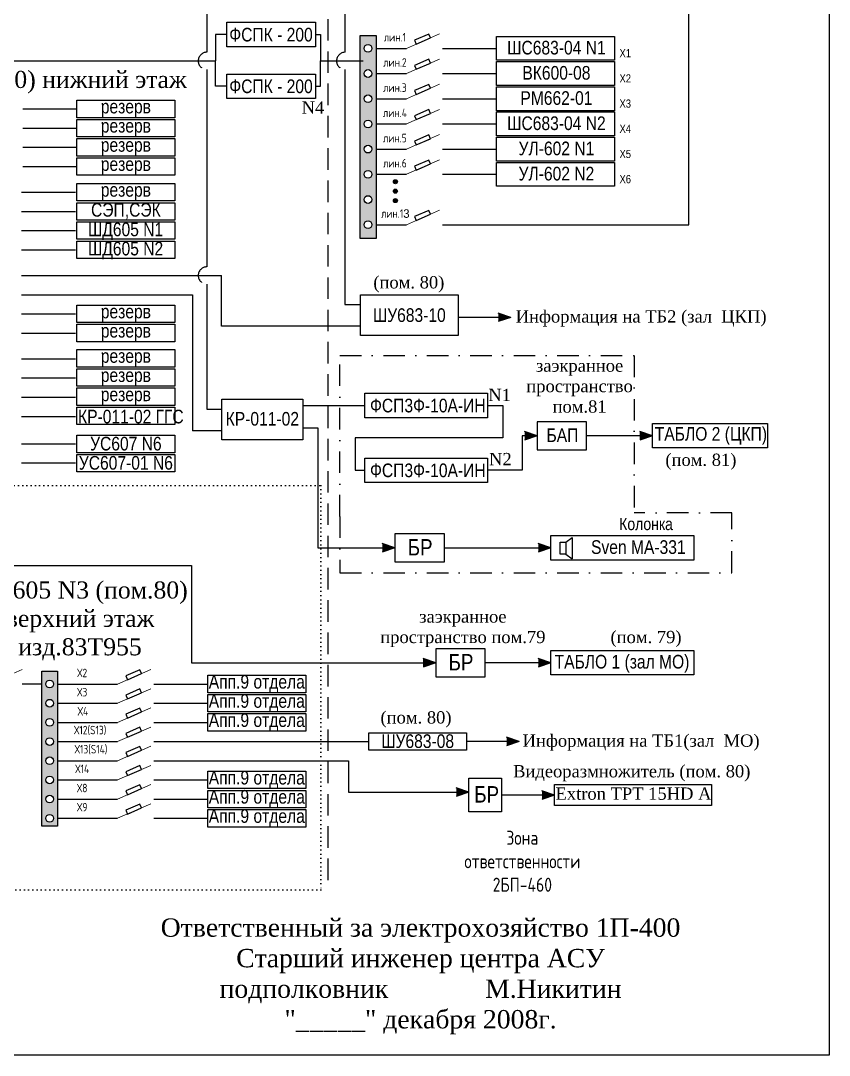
# Model space of a CAD drawing. Header units: millimetres. Extents: x 18 to 564, y 579 to 995.
# Drawn here: x 373 to 563.9, y 579.2 to 823.3 of the extents above; entities that cross this region are included whole.
import ezdxf

# ---------------------------------------------------------------- set-up
doc = ezdxf.new("R2010")
doc.units = ezdxf.units.MM
for name, pattern in [('ACAD_ISO07W100', [3, 0, -3]), ('DASHEDX2', [38.1, 25.4, -12.7]), ('штрихпунктирнаяX2', [50.8, 25.4, -12.7, 0, -12.7])]:
    doc.linetypes.add(name, pattern=pattern)

msp = doc.modelspace()

# ---------------------------------------------------------------- hatches: boundary and pattern name
h = msp.add_hatch(color=256)
h.paths.add_polyline_path([(453.13, 771.93), (456.88, 771.93), (456.88, 819.82), (453.13, 819.82)])
h.paths.add_polyline_path([(455.91, 775.2, -1), (454.09, 775.2, -1)], flags=16)
h.paths.add_polyline_path([(454.09, 781.14, -1), (455.91, 781.14, -1)], flags=16)
h.paths.add_polyline_path([(454.09, 787.09, -1), (455.91, 787.09, -1)], flags=16)
h.paths.add_polyline_path([(454.09, 793.04, -1), (455.91, 793.04, -1)], flags=16)
h.paths.add_polyline_path([(454.09, 798.98, -1), (455.91, 798.98, -1)], flags=16)
h.paths.add_polyline_path([(454.09, 804.93, -1), (455.91, 804.93, -1)], flags=16)
h.paths.add_polyline_path([(454.09, 810.88, -1), (455.91, 810.88, -1)], flags=16)
h.paths.add_polyline_path([(454.09, 816.82, -1), (455.91, 816.82, -1)], flags=16)
h = msp.add_hatch(color=256)
h.paths.add_polyline_path([(461.46, 785.82, 0.420569), (460.97, 785.34), (461.45, 785.34, -0.010825)])
h.paths.add_polyline_path([(461.45, 785.34), (460.97, 785.34, 0.420569), (461.46, 784.86, -0.010825)])
h.paths.add_polyline_path([(461.93, 785.34, 0.407887), (461.46, 785.82, 0.010825), (461.45, 785.34, 0.010825), (461.46, 784.86, 0.407887)])
h = msp.add_hatch(color=256)
h.paths.add_polyline_path([(461.45, 785.58, 0.420569), (461.21, 785.34), (461.45, 785.34, -0.010825)])
h.paths.add_polyline_path([(461.45, 785.34), (461.21, 785.34, 0.420569), (461.45, 785.1, -0.010825)])
h.paths.add_polyline_path([(461.69, 785.34, 0.407887), (461.45, 785.58, 0.010825), (461.45, 785.34, 0.010825), (461.45, 785.1, 0.407887)])
h = msp.add_hatch(color=256)
h.paths.add_polyline_path([(461.46, 783.6, 0.420569), (460.97, 783.12), (461.45, 783.12, -0.010825)])
h.paths.add_polyline_path([(461.45, 783.12), (460.97, 783.12, 0.420569), (461.46, 782.64, -0.010825)])
h.paths.add_polyline_path([(461.93, 783.12, 0.407887), (461.46, 783.6, 0.010825), (461.45, 783.12, 0.010825), (461.46, 782.64, 0.407887)])
h = msp.add_hatch(color=256)
h.paths.add_polyline_path([(461.46, 781.37, 0.420569), (460.97, 780.89), (461.45, 780.89, -0.010825)])
h.paths.add_polyline_path([(461.45, 780.89), (460.97, 780.89, 0.420569), (461.46, 780.41, -0.010825)])
h.paths.add_polyline_path([(461.93, 780.89, 0.407887), (461.46, 781.37, 0.010825), (461.45, 780.89, 0.010825), (461.46, 780.41, 0.407887)])
h = msp.add_hatch(color=256)
h.paths.add_polyline_path([(461.45, 783.36, 0.420569), (461.21, 783.12), (461.45, 783.12, -0.010825)])
h.paths.add_polyline_path([(461.45, 783.12), (461.21, 783.12, 0.420569), (461.45, 782.88, -0.010825)])
h.paths.add_polyline_path([(461.69, 783.12, 0.407887), (461.45, 783.36, 0.010825), (461.45, 783.12, 0.010825), (461.45, 782.88, 0.407887)])
h = msp.add_hatch(color=256)
h.paths.add_polyline_path([(461.45, 781.13, 0.420569), (461.21, 780.89), (461.45, 780.89, -0.010825)])
h.paths.add_polyline_path([(461.45, 780.89), (461.21, 780.89, 0.420569), (461.45, 780.65, -0.010825)])
h.paths.add_polyline_path([(461.69, 780.89, 0.407887), (461.45, 781.13, 0.010825), (461.45, 780.89, 0.010825), (461.45, 780.65, 0.407887)])
h = msp.add_hatch(color=256)
h.paths.add_polyline_path([(485.72, 754.36), (485.72, 753.34), (488.72, 753.34)])
h.paths.add_polyline_path([(488.72, 753.34), (485.72, 753.34), (485.72, 752.32)])
h = msp.add_hatch(color=256)
h.paths.add_polyline_path([(491.94, 726.42), (491.94, 725.4), (494.93, 725.4)])
h.paths.add_polyline_path([(494.93, 725.4), (491.94, 725.4), (491.94, 724.38)])
h = msp.add_hatch(color=256)
h.paths.add_polyline_path([(519.12, 726.42), (519.12, 725.4), (522.12, 725.4)])
h.paths.add_polyline_path([(522.12, 725.4), (519.12, 725.4), (519.12, 724.38)])
h = msp.add_hatch(color=256)
h.paths.add_polyline_path([(458.35, 699.96), (458.35, 698.94), (461.35, 698.94)])
h.paths.add_polyline_path([(461.35, 698.94), (458.35, 698.94), (458.35, 697.92)])
h = msp.add_hatch(color=256)
h.paths.add_polyline_path([(495.18, 699.96), (495.18, 698.94), (498.17, 698.94)])
h.paths.add_polyline_path([(498.17, 698.94), (495.18, 698.94), (495.18, 697.92)])
h = msp.add_hatch(color=256)
h.paths.add_polyline_path([(467.99, 672.84), (467.99, 671.82), (470.99, 671.82)])
h.paths.add_polyline_path([(470.99, 671.82), (467.99, 671.82), (467.99, 670.8)])
h = msp.add_hatch(color=256)
h.paths.add_polyline_path([(495.18, 672.84), (495.18, 671.82), (498.17, 671.82)])
h.paths.add_polyline_path([(498.17, 671.82), (495.18, 671.82), (495.18, 670.8)])
h = msp.add_hatch(color=256)
h.paths.add_polyline_path([(381.72, 669.8), (377.97, 669.8), (377.97, 633.25), (381.72, 633.25)])
h.paths.add_polyline_path([(380.76, 644.17, -1), (378.94, 644.17, -1)], flags=16)
h.paths.add_polyline_path([(378.94, 648.7, -1), (380.76, 648.7, -1)], flags=16)
h.paths.add_polyline_path([(380.76, 639.65, -1), (378.94, 639.65, -1)], flags=16)
h.paths.add_polyline_path([(378.94, 653.22, -1), (380.76, 653.22, -1)], flags=16)
h.paths.add_polyline_path([(380.76, 635.12, -1), (378.94, 635.12, -1)], flags=16)
h.paths.add_polyline_path([(378.94, 657.75, -1), (380.76, 657.75, -1)], flags=16)
h.paths.add_polyline_path([(378.94, 662.28, -1), (380.76, 662.28, -1)], flags=16)
h.paths.add_polyline_path([(378.94, 666.8, -1), (380.76, 666.8, -1)], flags=16)
h = msp.add_hatch(color=256)
h.paths.add_polyline_path([(487.69, 654.24), (487.69, 653.22), (490.69, 653.22)])
h.paths.add_polyline_path([(490.69, 653.22), (487.69, 653.22), (487.69, 652.2)])
h = msp.add_hatch(color=256)
h.paths.add_polyline_path([(475.82, 642.29), (475.82, 641.27), (478.81, 641.27)])
h.paths.add_polyline_path([(478.81, 641.27), (475.82, 641.27), (475.82, 640.25)])
h = msp.add_hatch(color=256)
h.paths.add_polyline_path([(496.04, 641.63), (496.04, 640.61), (499.03, 640.61)])
h.paths.add_polyline_path([(499.03, 640.61), (496.04, 640.61), (496.04, 639.59)])

# ---------------------------------------------------------------- linework, layer by layer
at = {"linetype": 'DASHEDX2', "ltscale": 0.2}
msp.add_line((445.53, 938.03), (445.53, 618.17), dxfattribs=at)
for p, q in [((449.55, 872), (449.55, 815.9)), ((416.96, 867.47), (416.96, 815.91)), ((530.72, 775.19), (530.72, 826.1)), ((421.65, 820.07), (418.99, 820.07)), ((418.99, 820.07), (418.99, 813.85)), ((442.59, 820.07), (443.75, 820.07)), ((443.75, 820.07), (443.75, 813.85)), ((456.88, 816.82), (464.05, 816.82)), ((472.6, 816.82), (485.34, 816.82)), ((306.4, 813.85), (418.99, 813.85)), ((418.99, 807.88), (418.99, 813.85)), ((443.75, 813.85), (453.84, 813.85)), ((443.75, 807.88), (443.75, 813.85)), ((416.96, 811.8), (416.96, 765.26)), ((449.55, 811.8), (449.55, 756.34)), ((456.88, 810.88), (464.05, 810.88)), ((472.6, 810.88), (485.34, 810.88)), ((421.65, 807.88), (418.99, 807.88)), ((442.59, 807.88), (443.75, 807.88)), ((456.88, 804.93), (464.05, 804.93)), ((472.6, 804.93), (485.34, 804.93)), ((373.55, 802.52), (386.29, 802.52)), ((456.88, 798.98), (464.05, 798.98)), ((472.6, 798.98), (485.34, 798.98)), ((373.55, 798), (386.29, 798)), ((373.55, 793.47), (386.29, 793.47)), ((456.88, 793.04), (464.05, 793.04)), ((472.6, 793.04), (485.34, 793.04)), ((373.55, 788.95), (386.29, 788.95)), ((456.88, 787.09), (464.05, 787.09)), ((472.6, 787.09), (485.34, 787.09)), ((373.19, 782.87), (385.93, 782.87)), ((373.19, 778.34), (385.93, 778.34)), ((456.88, 775.19), (464.05, 775.19)), ((472.6, 775.19), (530.72, 775.19)), ((373.19, 773.81), (385.93, 773.81)), ((373.19, 769.29), (385.93, 769.29)), ((373.19, 763.21), (420.45, 763.21)), ((420.45, 751.23), (420.45, 763.21)), ((416.96, 761.16), (416.96, 731.65)), ((373.19, 758.68), (413.55, 758.68)), ((413.55, 758.68), (413.55, 726.54)), ((449.55, 756.34), (453.18, 756.34)), ((373.19, 754.16), (385.93, 754.16)), ((488.72, 753.34), (476.28, 753.34)), ((488.72, 753.34), (485.72, 754.36)), ((488.72, 753.34), (485.72, 752.32)), ((373.19, 749.63), (385.93, 749.63)), ((453.18, 751.23), (420.45, 751.23)), ((373.19, 743.55), (385.93, 743.55)), ((373.19, 739.03), (385.93, 739.03)), ((373.19, 734.5), (385.93, 734.5)), ((439.61, 732.54), (454.25, 732.54)), ((483.18, 732.54), (486.85, 732.54)), ((486.85, 732.54), (486.85, 724.88)), ((416.96, 731.65), (420.48, 731.65)), ((373.19, 729.97), (385.93, 729.97)), ((420.48, 726.54), (413.55, 726.54)), ((439.61, 727.27), (443.11, 727.27)), ((443.11, 727.27), (443.11, 698.94)), ((494.93, 725.4), (491.38, 725.4)), ((491.38, 725.4), (491.38, 717.25)), ((494.93, 725.4), (491.94, 726.42)), ((494.93, 725.4), (491.94, 724.38)), ((522.12, 725.4), (506.59, 725.4)), ((522.12, 725.4), (519.12, 726.42)), ((522.12, 725.4), (519.12, 724.38)), ((373.19, 723.49), (385.93, 723.49)), ((486.85, 724.88), (451.96, 724.88)), ((451.96, 724.88), (451.96, 720.14)), ((451.96, 722), (451.96, 717.25)), ((373.19, 718.97), (385.93, 718.97)), ((451.96, 717.25), (454.25, 717.25)), ((491.38, 717.25), (483.18, 717.25)), ((501.69, 700.28), (503.15, 701.36)), ((503.15, 701.36), (503.15, 696.36)), ((443.11, 698.94), (461.35, 698.94)), ((461.35, 698.94), (458.35, 699.96)), ((461.35, 698.94), (458.35, 697.92)), ((473.01, 698.94), (498.17, 698.94)), ((498.17, 698.94), (495.18, 699.96)), ((498.17, 698.94), (495.18, 697.92)), ((501.69, 697.44), (503.15, 696.36)), ((359.61, 694.75), (413.33, 694.75)), ((413.33, 694.75), (413.33, 671.82)), ((413.33, 671.82), (470.99, 671.82)), ((470.99, 671.82), (467.99, 672.84)), ((470.99, 671.82), (467.99, 670.8)), ((498.17, 671.82), (482.65, 671.82)), ((498.17, 671.82), (495.18, 672.84)), ((498.17, 671.82), (495.18, 670.8)), ((377.97, 666.8), (373.36, 666.8)), ((381.72, 666.8), (395.9, 666.8)), ((404.45, 666.8), (417.19, 666.8)), ((381.72, 662.28), (395.9, 662.28)), ((404.45, 662.28), (417.19, 662.28)), ((381.72, 657.75), (395.9, 657.75)), ((404.45, 657.75), (417.19, 657.75)), ((381.72, 653.22), (395.9, 653.22)), ((404.45, 653.22), (455.15, 653.22)), ((490.69, 653.22), (478.25, 653.22)), ((490.69, 653.22), (487.69, 654.24)), ((490.69, 653.22), (487.69, 652.2)), ((381.72, 648.7), (395.9, 648.7)), ((404.45, 648.7), (450.4, 648.7)), ((450.4, 648.7), (450.4, 641.27)), ((381.72, 644.17), (395.9, 644.17)), ((404.45, 644.17), (417.19, 644.17)), ((478.81, 641.27), (475.82, 642.29)), ((450.4, 641.27), (478.81, 641.27)), ((478.81, 641.27), (475.82, 640.25)), ((499.03, 640.61), (486.47, 640.61)), ((499.03, 640.61), (496.04, 641.63)), ((499.03, 640.61), (496.04, 639.59)), ((381.72, 639.65), (395.9, 639.65)), ((404.45, 639.65), (417.19, 639.65)), ((381.72, 635.12), (395.9, 635.12)), ((404.45, 635.12), (417.19, 635.12))]:
    msp.add_line(p, q)
at = {"lineweight": 15}
for p, q in [((464.05, 816.82), (471.89, 820.24)), ((464.05, 810.88), (471.89, 814.29)), ((464.05, 804.93), (471.89, 808.34)), ((464.05, 798.98), (471.89, 802.4)), ((464.05, 793.04), (471.89, 796.45)), ((464.05, 787.09), (471.89, 790.5)), ((464.05, 775.19), (471.89, 778.6)), ((365.52, 666.8), (373.36, 670.22)), ((395.9, 666.8), (403.73, 670.22)), ((395.9, 662.28), (403.73, 665.69)), ((395.9, 657.75), (403.73, 661.16)), ((395.9, 653.22), (403.73, 656.64)), ((395.9, 648.7), (403.73, 652.11)), ((395.9, 644.17), (403.73, 647.59)), ((395.9, 639.65), (403.73, 643.06)), ((395.9, 635.12), (403.73, 638.53))]:
    msp.add_line(p, q, dxfattribs=at)
at = {"linetype": 'штрихпунктирнаяX2', "ltscale": 0.2}
for p, q in [((448.36, 744.32), (517.78, 744.32)), ((448.36, 706.36), (448.36, 744.32)), ((517.78, 744.32), (517.78, 707.21)), ((448.36, 706.36), (448.36, 693.07)), ((540.88, 707.21), (517.78, 707.21)), ((540.88, 693.07), (540.88, 707.21)), ((448.36, 693.07), (540.88, 693.07))]:
    msp.add_line(p, q, dxfattribs=at)
for points in [[(563.87, 579.18), (18.44, 579.18), (18.44, 967.77), (563.87, 967.77)], [(421.65, 822.96), (442.59, 822.96), (442.59, 817.19), (421.65, 817.19)], [(456.88, 771.93), (453.13, 771.93), (453.13, 819.82), (456.88, 819.82)], [(466.38, 817.84), (469.71, 819.29), (469.32, 820.19), (465.99, 818.73)], [(485.34, 819.64), (513.19, 819.64), (513.19, 814.01), (485.34, 814.01)], [(466.38, 811.89), (469.71, 813.34), (469.32, 814.24), (465.99, 812.79)], [(485.34, 813.69), (513.19, 813.69), (513.19, 808.06), (485.34, 808.06)], [(421.65, 810.76), (442.59, 810.76), (442.59, 804.99), (421.65, 804.99)], [(466.38, 805.94), (469.71, 807.4), (469.32, 808.29), (465.99, 806.84)], [(485.34, 807.75), (513.19, 807.75), (513.19, 802.11), (485.34, 802.11)], [(409.39, 800.46), (386.29, 800.46), (386.29, 804.59), (409.39, 804.59)], [(466.38, 800), (469.71, 801.45), (469.32, 802.35), (465.99, 800.89)], [(485.34, 801.8), (513.19, 801.8), (513.19, 796.17), (485.34, 796.17)], [(409.39, 795.94), (386.29, 795.94), (386.29, 800.06), (409.39, 800.06)], [(466.38, 794.05), (469.71, 795.5), (469.32, 796.4), (465.99, 794.95)], [(409.39, 791.41), (386.29, 791.41), (386.29, 795.53), (409.39, 795.53)], [(485.34, 795.85), (513.19, 795.85), (513.19, 790.22), (485.34, 790.22)], [(409.39, 786.89), (386.29, 786.89), (386.29, 791.01), (409.39, 791.01)], [(466.38, 788.1), (469.71, 789.56), (469.32, 790.45), (465.99, 789)], [(485.34, 789.91), (513.19, 789.91), (513.19, 784.27), (485.34, 784.27)], [(409.39, 780.81), (386.29, 780.81), (386.29, 784.93), (409.39, 784.93)], [(409.39, 776.28), (386.29, 776.28), (386.29, 780.4), (409.39, 780.4)], [(466.38, 776.2), (469.71, 777.65), (469.32, 778.55), (465.99, 777.1)], [(409.39, 771.75), (386.29, 771.75), (386.29, 775.87), (409.39, 775.87)], [(409.39, 767.23), (386.29, 767.23), (386.29, 771.35), (409.39, 771.35)], [(453.18, 758.68), (476.28, 758.68), (476.28, 749.09), (453.18, 749.09)], [(409.39, 752.1), (386.29, 752.1), (386.29, 756.22), (409.39, 756.22)], [(409.39, 747.57), (386.29, 747.57), (386.29, 751.69), (409.39, 751.69)], [(409.39, 741.6), (386.29, 741.6), (386.29, 745.72), (409.39, 745.72)], [(409.39, 737.08), (386.29, 737.08), (386.29, 741.2), (409.39, 741.2)], [(409.39, 732.55), (386.29, 732.55), (386.29, 736.67), (409.39, 736.67)], [(454.25, 735.42), (483.18, 735.42), (483.18, 729.65), (454.25, 729.65)], [(420.48, 733.99), (439.61, 733.99), (439.61, 724.41), (420.48, 724.41)], [(409.39, 728.02), (386.29, 728.02), (386.29, 732.14), (409.39, 732.14)], [(494.93, 722.11), (506.59, 722.11), (506.59, 728.68), (494.93, 728.68)], [(522.12, 728.28), (549.27, 728.28), (549.27, 722.51), (522.12, 722.51)], [(409.39, 721.37), (386.29, 721.37), (386.29, 725.5), (409.39, 725.5)], [(409.39, 716.85), (386.29, 716.85), (386.29, 720.97), (409.39, 720.97)], [(454.25, 720.14), (483.18, 720.14), (483.18, 714.37), (454.25, 714.37)], [(461.35, 695.66), (473.01, 695.66), (473.01, 702.23), (461.35, 702.23)], [(498.17, 701.83), (531.87, 701.83), (531.87, 696.06), (498.17, 696.06)], [(500.37, 700.28), (501.69, 700.28), (501.69, 697.44), (500.37, 697.44)], [(470.99, 668.54), (482.65, 668.54), (482.65, 675.11), (470.99, 675.11)], [(498.17, 674.71), (531.87, 674.71), (531.87, 668.94), (498.17, 668.94)], [(377.97, 669.8), (381.72, 669.8), (381.72, 633.25), (377.97, 633.25)], [(398.22, 667.82), (401.56, 669.27), (401.17, 670.17), (397.83, 668.71)], [(440.29, 664.74), (417.19, 664.74), (417.19, 668.86), (440.29, 668.86)], [(398.22, 663.29), (401.56, 664.74), (401.17, 665.64), (397.83, 664.19)], [(440.29, 660.22), (417.19, 660.22), (417.19, 664.34), (440.29, 664.34)], [(398.22, 658.76), (401.56, 660.22), (401.17, 661.11), (397.83, 659.66)], [(440.29, 655.69), (417.19, 655.69), (417.19, 659.81), (440.29, 659.81)], [(398.22, 654.24), (401.56, 655.69), (401.17, 656.59), (397.83, 655.14)], [(478.25, 651.16), (455.15, 651.16), (455.15, 655.28), (478.25, 655.28)], [(398.22, 649.71), (401.56, 651.16), (401.17, 652.06), (397.83, 650.61)], [(398.22, 645.19), (401.56, 646.64), (401.17, 647.54), (397.83, 646.08)], [(440.29, 642.11), (417.19, 642.11), (417.19, 646.23), (440.29, 646.23)], [(398.22, 640.66), (401.56, 642.11), (401.17, 643.01), (397.83, 641.56)], [(478.81, 644.55), (486.47, 644.55), (486.47, 636.67), (478.81, 636.67)], [(499.03, 643.08), (536.08, 643.08), (536.08, 638.14), (499.03, 638.14)], [(440.29, 637.58), (417.19, 637.58), (417.19, 641.71), (440.29, 641.71)], [(398.22, 636.13), (401.56, 637.59), (401.17, 638.48), (397.83, 637.03)], [(440.29, 633.06), (417.19, 633.06), (417.19, 637.18), (440.29, 637.18)]]:
    msp.add_lwpolyline(points, close=True)
msp.add_lwpolyline([(453.13, 771.93), (453.13, 819.82), (456.88, 819.82), (456.88, 771.93)])
at = {"linetype": 'ACAD_ISO07W100', "ltscale": 0.3}
msp.add_lwpolyline([(443.88, 618.24), (241.49, 618.24), (241.49, 713.69), (443.88, 713.69)], close=True, dxfattribs=at)
for centre, radius in [((455, 816.82), 0.91), ((455, 810.88), 0.91), ((455, 804.93), 0.91), ((455, 798.98), 0.91), ((455, 793.04), 0.91), ((455, 787.09), 0.91), ((461.45, 785.34), 0.48), ((461.45, 785.34), 0.24), ((455, 781.14), 0.91), ((461.45, 783.12), 0.48), ((461.45, 780.89), 0.48), ((461.45, 783.12), 0.24), ((461.45, 780.89), 0.24), ((455, 775.2), 0.91), ((379.85, 666.8), 0.91), ((379.85, 662.28), 0.91), ((379.85, 657.75), 0.91), ((379.85, 653.22), 0.91), ((379.85, 648.7), 0.91), ((379.85, 644.17), 0.91), ((379.85, 639.65), 0.91), ((379.85, 635.12), 0.91)]:
    msp.add_circle(centre, radius)
at = {"linetype": 'DASHEDX2', "ltscale": 0.2}
for centre in [(416.96, 813.85), (449.62, 813.85), (416.96, 763.21)]:
    msp.add_arc(centre, 2.05, 90, 270, dxfattribs=at)

# ---------------------------------------------------------------- texts
at = {"attachment_point": 5}
for s, insert, char_height, width in [('{\\fArial Narrow|b0|i0|c204|p34;ФСПК - 200}', (432.1, 820.03), 3.2169, 31.1562), ('{\\fGOST|b0|i0|c204|p34;лин.1}', (461.34, 819.44), 2.0105, 32.7497), ('{\\fArial Narrow|b0|i0|c204|p34;ШС683-04 N1}', (499.46, 816.96), 3.2169, 31.1562), ('{\\fArial Narrow|b0|i0|c204|p34;Х1}', (515.71, 815.68), 1.9301, 18.6937), ('{\\fGOST|b0|i0|c204|p34;лин.2}', (461.34, 813.49), 2.0105, 32.7497), ('{\\fTimes New Roman|b0|i0|c204|p18;ШЭ\\fTimes New Roman|b0|i0|c0|p18; 604 N6 (\\fTimes New Roman|b0|i0|c204|p18;пом.80\\fTimes New Roman|b0|i0|c0|p18;) \\fTimes New Roman|b0|i0|c204|p18;нижний этаж}', (367.89, 808.83), 4.02107, 113.0626), ('{\\fArial Narrow|b0|i0|c204|p34;ВК600-08}', (499.46, 811.02), 3.2169, 31.1562), ('{\\fArial Narrow|b0|i0|c204|p34;Х2}', (515.71, 809.73), 1.9301, 18.6937), ('{\\fArial Narrow|b0|i0|c204|p34;ФСПК - 200}', (432.1, 807.84), 3.2169, 31.1562), ('{\\fGOST|b0|i0|c204|p34;лин.3}', (461.34, 807.55), 2.0105, 32.7497), ('{\\fArial Narrow|b0|i0|c204|p34;РМ662-01}', (499.46, 805.07), 3.2169, 31.1562), ('{\\fArial Narrow|b0|i0|c204|p34;резерв}', (397.84, 802.6), 3.2169, 31.1562), ('{\\fTimes New Roman|b0|i0|c204|p18;N4}', (442, 802.86), 2.8952, 55.2056), ('{\\fArial Narrow|b0|i0|c204|p34;Х3}', (515.71, 803.78), 1.9301, 18.6937), ('{\\fGOST|b0|i0|c204|p34;лин.4}', (461.34, 801.6), 2.0105, 32.7497), ('{\\fArial Narrow|b0|i0|c204|p34;резерв}', (397.84, 798.07), 3.2169, 31.1562), ('{\\fArial Narrow|b0|i0|c204|p34;ШС683-04 N2}', (499.46, 799.12), 3.2169, 31.1562), ('{\\fArial Narrow|b0|i0|c204|p34;Х4}', (515.71, 797.84), 1.9301, 18.6937), ('{\\fGOST|b0|i0|c204|p34;лин.5}', (461.34, 795.65), 2.0105, 32.7497), ('{\\fArial Narrow|b0|i0|c204|p34;резерв}', (397.84, 793.55), 3.2169, 31.1562), ('{\\fArial Narrow|b0|i0|c204|p34;УЛ-602 N1}', (499.46, 793.18), 3.2169, 31.1562), ('{\\fArial Narrow|b0|i0|c204|p34;Х5}', (515.71, 791.89), 1.9301, 18.6937), ('{\\fArial Narrow|b0|i0|c204|p34;резерв}', (397.84, 789.02), 3.2169, 31.1562), ('{\\fGOST|b0|i0|c204|p34;лин.6}', (461.34, 789.71), 2.0105, 32.7497), ('{\\fArial Narrow|b0|i0|c204|p34;УЛ-602 N2}', (499.46, 787.23), 3.2169, 31.1562), ('{\\fArial Narrow|b0|i0|c204|p34;Х6}', (515.71, 785.94), 1.9301, 18.6937), ('{\\fArial Narrow|b0|i0|c204|p34;резерв}', (397.84, 782.94), 3.2169, 31.1562), ('{\\fArial Narrow|b0|i0|c204|p34;СЭП,СЭК}', (397.84, 778.41), 3.2169, 31.1562), ('{\\fGOST|b0|i0|c204|p34;лин.1}3', (461.44, 777.82), 2.0105, 32.7496), ('{\\fArial Narrow|b0|i0|c204|p34;ШД605 N1}', (397.77, 773.63), 3.2169, 31.1562), ('{\\fArial Narrow|b0|i0|c204|p34;ШД605 N2}', (397.77, 769.1), 3.2169, 31.1562), ('{\\fTimes New Roman|b0|i0|c204|p18;(пом. 80)}', (464.63, 761.14), 2.8952, 55.2056), ('{\\fArial Narrow|b0|i0|c204|p34;резерв}', (397.84, 754.23), 3.2169, 31.1562), ('{\\fArial Narrow|b0|i0|c204|p34;ШУ683-10}', (464.74, 753.84), 3.2169, 31.1562), ('{\\fTimes New Roman|b0|i0|c204|p18;Информация на ТБ2 (зал  ЦКП)}', (519.45, 753.09), 2.8952, 59.9492), ('{\\fArial Narrow|b0|i0|c204|p34;резерв}', (397.84, 749.7), 3.2169, 31.1562), ('{\\fArial Narrow|b0|i0|c204|p34;резерв}', (397.84, 743.74), 3.2169, 31.1562), ('{\\fTimes New Roman|b0|i0|c204|p18;заэкранное пространство пом.81}', (504.93, 737.09), 2.8952, 22.6757), ('{\\fArial Narrow|b0|i0|c204|p34;резерв}', (397.84, 739.21), 3.2169, 31.1562), ('{\\fArial Narrow|b0|i0|c204|p34;резерв}', (397.84, 734.68), 3.2169, 31.1562), ('{\\fTimes New Roman|b0|i0|c204|p18;N1}', (486.06, 735.02), 2.8952, 55.2056), ('{\\fArial Narrow|b0|i0|c204|p34;ФСП3Ф-10А-ИН}', (469.11, 732.5), 3.2169, 31.1562), ('{\\fArial Narrow|b0|i0|c204|p34;КР-011-02 ГГС}', (399.02, 729.9), 3.2169, 31.1562), ('{\\fArial Narrow|b0|i0|c204|p34;КР-011-02}', (430.05, 729.37), 3.2169, 31.1562), ('{\\fArial Narrow|b0|i0|c204|p34;ТАБЛО 2 (ЦКП)}', (535.92, 725.36), 3.2169, 31.1562), ('{\\fArial Narrow|b0|i0|c204|p34;УС607 N6}', (397.84, 723.51), 3.2169, 31.1562), ('{\\fArial Narrow|b0|i0|c204|p34;БАП}', (500.88, 725.53), 3.2169, 31.1562), ('{\\fArial Narrow|b0|i0|c204|p34;УС607-01 N6}', (397.84, 718.98), 3.2169, 31.1562), ('{\\fTimes New Roman|b0|i0|c204|p18;N2}', (486.23, 719.89), 2.8952, 55.2056), ('{\\fTimes New Roman|b0|i0|c204|p18;(пом. 81)}', (533.56, 719.26), 2.8952, 55.2056), ('{\\fArial Narrow|b0|i0|c204|p34;ФСП3Ф-10А-ИН}', (469.11, 717.21), 3.2169, 31.1562), ('{\\fArial Narrow|b0|i0|c204|p34;Колонка }', (520.61, 704.55), 2.8952, 22.6757), ('{\\fArial Narrow|b0|i0|c204|p34;БР}', (467.3, 699.07), 3.8602, 37.3875), ('{\\fArial Narrow|b0|i0|c204|p34;Sven MA-331}', (518.79, 699.1), 3.2169, 44.3165), ('{\\fTimes New Roman|b0|i0|c204|p18;ЩР605 N3 (пом.80) верхний этаж изд.83Т955}', (387.02, 681.7), 4.0211, 54.8209), ('{\\fTimes New Roman|b0|i0|c204|p18;заэкранное пространство пом.79}', (477.38, 679.85), 2.8952, 42.9179), ('{\\fTimes New Roman|b0|i0|c204|p18;(пом. 79)}', (520.61, 677.43), 2.8952, 22.6757), ('{\\fArial Narrow|b0|i0|c204|p34;БР}', (476.94, 671.95), 3.8602, 37.3875), ('{\\fArial Narrow|b0|i0|c204|p34;ТАБЛО 1 (зал МО)}', (514.94, 671.59), 3.2169, 35.0173), ('{\\fGOST|b0|i0|c204|p34;Х2}', (387.53, 669.42), 2.0105, 32.7497), ('{\\fArial Narrow|b0|i0|c204|p34;Апп.9 отдела}', (428.74, 666.88), 3.2169, 31.1562), ('{\\fGOST|b0|i0|c204|p34;Х3}', (387.53, 664.89), 2.0105, 32.7497), ('{\\fArial Narrow|b0|i0|c204|p34;Апп.9 отдела}', (428.74, 662.35), 3.2169, 31.1562), ('{\\fGOST|b0|i0|c204|p34;Х4}', (387.7, 660.37), 2.0105, 32.7497), ('{\\fArial Narrow|b0|i0|c204|p34;Апп.9 отдела}', (428.74, 657.82), 3.2169, 31.1562), ('{\\fTimes New Roman|b0|i0|c204|p18;(пом. 80)}', (466.32, 658.46), 2.8952, 55.2056), ('{\\fGOST|b0|i0|c204|p34;Х12(S13)}', (389.42, 655.84), 2.0105, 32.7497), ('{\\fArial Narrow|b0|i0|c204|p34;ШУ683-08}', (466.71, 653.3), 3.2169, 31.1562), ('{\\fTimes New Roman|b0|i0|c204|p18;Информация на ТБ1(зал  МО)}', (519.44, 652.98), 2.8952, 55.2056), ('{\\fGOST|b0|i0|c204|p34;Х13(S14)}', (389.61, 651.32), 2.0105, 32.7497), ('{\\fGOST|b0|i0|c204|p34;Х14}', (387.53, 646.79), 2.0105, 32.7497), ('{\\fTimes New Roman|b0|i0|c204|p18;Видеоразмножитель (пом. 80)}', (517.24, 645.75), 2.8952, 55.2056), ('{\\fArial Narrow|b0|i0|c204|p34;Апп.9 отдела}', (428.74, 644.24), 3.2169, 31.1562), ('{\\fGOST|b0|i0|c204|p34;Х8}', (387.53, 642.26), 2.0105, 32.7497), ('{\\fArial Narrow|b0|i0|c204|p34;БР}', (483, 640.77), 3.8602, 37.3875), ('{\\fTimes New Roman|b0|i0|c204|p18;Extron TPT 15HD A }', (517.65, 640.92), 2.8952, 36.1005), ('{\\fArial Narrow|b0|i0|c204|p34;Апп.9 отдела}', (428.74, 639.72), 3.2169, 31.1562), ('{\\fGOST|b0|i0|c204|p34;Х9}', (387.53, 637.74), 2.0105, 32.7497), ('{\\fArial Narrow|b0|i0|c204|p34;Апп.9 отдела}', (428.74, 635.19), 3.2169, 31.1562), ('{\\fGOST|b0|i0|c204|p34;Зона \\Pответственности\\P2БП-460}', (491.42, 624.98), 3.3232, 86.2585), ('{\\fTimes New Roman|b0|i0|c204|p18;Ответственный\\fTimes New Roman|b0|i0|c238|p18; \\fTimes New Roman|b0|i0|c204|p18;за\\fTimes New Roman|b0|i0|c238|p18; \\fTimes New Roman|b0|i0|c204|p18;электрохозяйство\\fTimes New Roman|b0|i0|c238|p18; 1\\fTimes New Roman|b0|i0|c204|p18;П\\fTimes New Roman|b0|i0|c238|p18;-400\\P\\fTimes New Roman|b0|i0|c204|p18;Старший\\fTimes New Roman|b0|i0|c238|p18; \\fTimes New Roman|b0|i0|c204|p18;инженер\\fTimes New Roman|b0|i0|c238|p18; \\fTimes New Roman|b0|i0|c204|p18;центра\\fTimes New Roman|b0|i0|c238|p18; \\fTimes New Roman|b0|i0|c204|p18;АСУ\\fTimes New Roman|b0|i0|c238|p18;                                           \\P\\fTimes New Roman|b0|i0|c204|p18;подполковник\\fTimes New Roman|b0|i0|c238|p18;              \\fTimes New Roman|b0|i0|c204|p18;М\\fTimes New Roman|b0|i0|c238|p18;.\\fTimes New Roman|b0|i0|c204|p18;Никитин\\fTimes New Roman|b0|i0|c238|p18;\\P"_____" \\fTimes New Roman|b0|i0|c204|p18;декабря \\fTimes New Roman|b0|i0|c238|p18;2008\\fTimes New Roman|b0|i0|c204|p18;г\\fTimes New Roman|b0|i0|c238|p18;.  }', (467.39, 597.81), 4.32666, 226.7782)]:
    msp.add_mtext(s, dxfattribs=dict(at, insert=insert, char_height=char_height, width=width))

doc.saveas('drawing.dxf')
